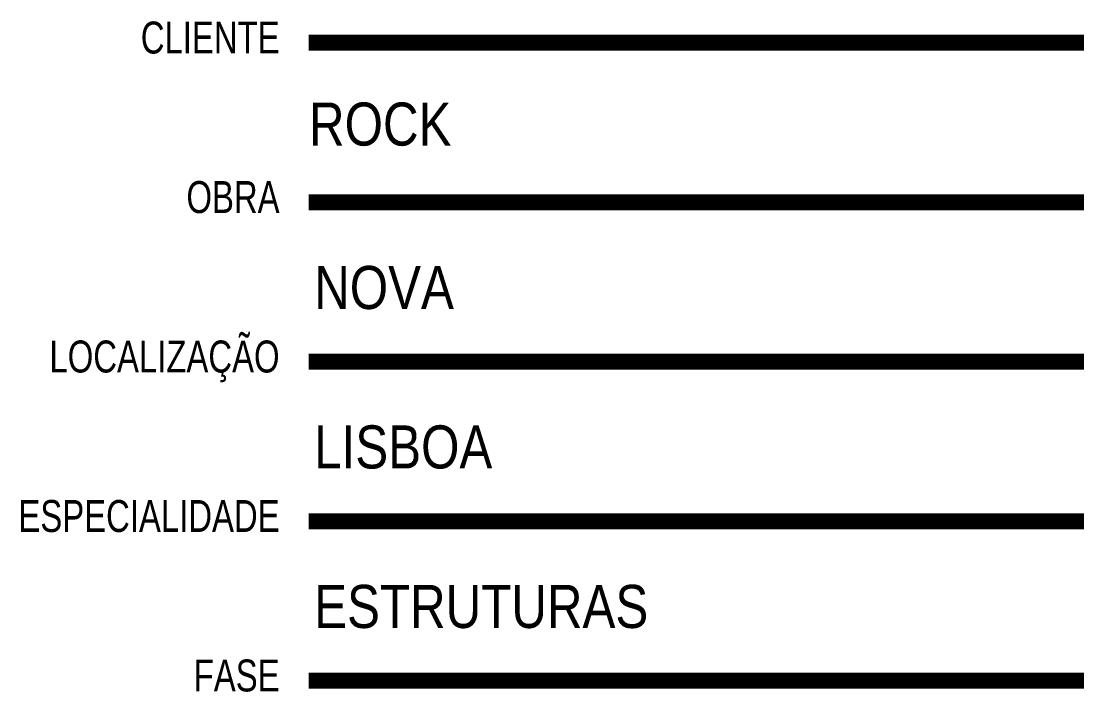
# Paper-space layout 'Layout1' of a CAD drawing. Header units: metres. Extents: x 13.8 to 97.9, y -1.5 to 59.9.
# Drawn here: x 83.89 to 90.51, y 7.94 to 12.15 of the extents above; entities that cross this region are included whole.
import ezdxf
from ezdxf.enums import TextEntityAlignment as Align

# ---------------------------------------------------------------- set-up
doc = ezdxf.new("R2010")
doc.units = ezdxf.units.M
doc.layers.add('LEGENDA JSJ', color=7, linetype='Continuous')
doc.styles.add('ARIAL NARROW', font='ARIALN.TTF')

# ---------------------------------------------------------------- blocks, each defined once
blk = doc.blocks.new('LEGENDA_JSJ_V1')
at = {"layer": 'LEGENDA JSJ', "color": 250, "const_width": 0.1}
for points in [[(-0.8961, 13.558), (-12.1961, 13.558)], [(-0.8961, 12.558), (-12.1961, 12.558)], [(-0.8961, 11.558), (-12.1961, 11.558)], [(-0.8961, 10.558), (-12.1961, 10.558)], [(-0.8961, 9.558), (-12.1961, 9.558)]]:
    blk.add_lwpolyline(points, dxfattribs=at)
at = {"style": 'ARIAL NARROW', "flags": 1}
for tag, p in [('PROJ_NUM', (-0.9497, 15.5687)), ('PROJ_NOME', (-0.9383, 15.3179)), ('EMISSAO', (-0.9233, 15.072))]:
    blk.add_attdef(tag, text='', height=0.15, dxfattribs=at).set_placement(p, align=Align.RIGHT)
at = {"style": 'ARIAL NARROW'}
blk.add_attdef('PFIX', text='', height=0.45, dxfattribs=at).set_placement((-2.6556, 2.8583), align=Align.RIGHT)
at = {"layer": 'LEGENDA JSJ', "color": 250, "style": 'ARIAL NARROW', "width": 0.9}
for s, p in [('CLIENTE', (-12.3781, 13.4907)), ('OBRA', (-12.3781, 12.4907)), ('LOCALIZAÇÃO', (-12.3781, 11.4907)), ('ESPECIALIDADE', (-12.3781, 10.4907)), ('FASE', (-12.3781, 9.4907))]:
    blk.add_text(s, height=0.2, dxfattribs=at).set_placement(p, align=Align.RIGHT)
at = {"layer": 'LEGENDA JSJ', "style": 'ARIAL NARROW'}
for tag, p in [('REV_E', (-11.7165, 17.9616)), ('DESC_E', (-6.8165, 17.9616)), ('DATA_E', (-1.6665, 17.9616)), ('REV_D', (-11.7165, 17.6116)), ('DESC_D', (-6.8165, 17.6116)), ('DATA_D', (-1.6665, 17.6116)), ('REV_C', (-11.7165, 17.2616)), ('DESC_C', (-6.8165, 17.2616)), ('DATA_C', (-1.6665, 17.2616)), ('REV_B', (-11.7165, 16.9116)), ('DESC_B', (-6.8165, 16.9116)), ('DATA_B', (-1.6665, 16.9116)), ('REV_A', (-11.7165, 16.5616)), ('DESC_A', (-6.8165, 16.5616)), ('DATA_A', (-1.6665, 16.5616))]:
    blk.add_attdef(tag, text='', height=0.16, dxfattribs=at).set_placement(p, align=Align.CENTER)
for tag, p in [('CLIENTE', (-12.1935, 12.9133)), ('OBRA', (-12.1611, 11.8887)), ('LOCALIZACAO', (-12.1611, 10.8887)), ('ESPECIALIDADE', (-12.1611, 9.8887)), ('FASE', (-12.1935, 8.9133)), ('TIPO', (-12.1935, 7.7934)), ('ELEMENTO_TITULO', (-12.1935, 7.0617)), ('DATA', (-12.1935, 5.9133)), ('ESCALAS', (-12.1935, 4.9133)), ('PROJETOU', (-12.1935, 3.9133))]:
    blk.add_attdef(tag, p, '', height=0.27, dxfattribs=at)
at = {"layer": 'LEGENDA JSJ', "style": 'ARIAL NARROW', "flags": 1}
blk.add_attdef('FASE_PFIX', text='', height=0.2, dxfattribs=at).set_placement((-2.1144, 9.2351), (-0.8794, 9.2351), align=Align.ALIGNED)
for tag, p in [('TITULO', (-1.7129, 8.1726)), ('ELEMENTO', (-2.1225, 7.7979))]:
    blk.add_attdef(tag, p, '', height=0.2, dxfattribs=at)
at = {"layer": 'LEGENDA JSJ', "style": 'ARIAL NARROW'}
for tag, p in [('DES_NUM', (-1.4764, 2.8583)), ('R', (-0.9501, 2.8583))]:
    blk.add_attdef(tag, text='', height=0.45, dxfattribs=at).set_placement(p, align=Align.RIGHT)

psp = doc.layouts.get("Layout1")

# ---------------------------------------------------------------- block references
at = {"layer": 'LEGENDA JSJ'}
ref = psp.add_blockref('LEGENDA_JSJ_V1', (97.8903, -1.5469), dxfattribs=at)
ref.add_attrib('CLIENTE', 'ROCK', (85.6968, 11.3664), dxfattribs={"height": 0.27, "style": 'ARIAL NARROW'})
ref.add_attrib('OBRA', 'NOVA', (85.7292, 10.3418), dxfattribs={"height": 0.27, "style": 'ARIAL NARROW'})
ref.add_attrib('LOCALIZACAO', 'LISBOA', (85.7292, 9.3418), dxfattribs={"height": 0.27, "style": 'ARIAL NARROW'})
ref.add_attrib('ESPECIALIDADE', 'ESTRUTURAS', (85.7292, 8.3418), dxfattribs={"height": 0.27, "style": 'ARIAL NARROW'})

doc.saveas('drawing.dxf')
